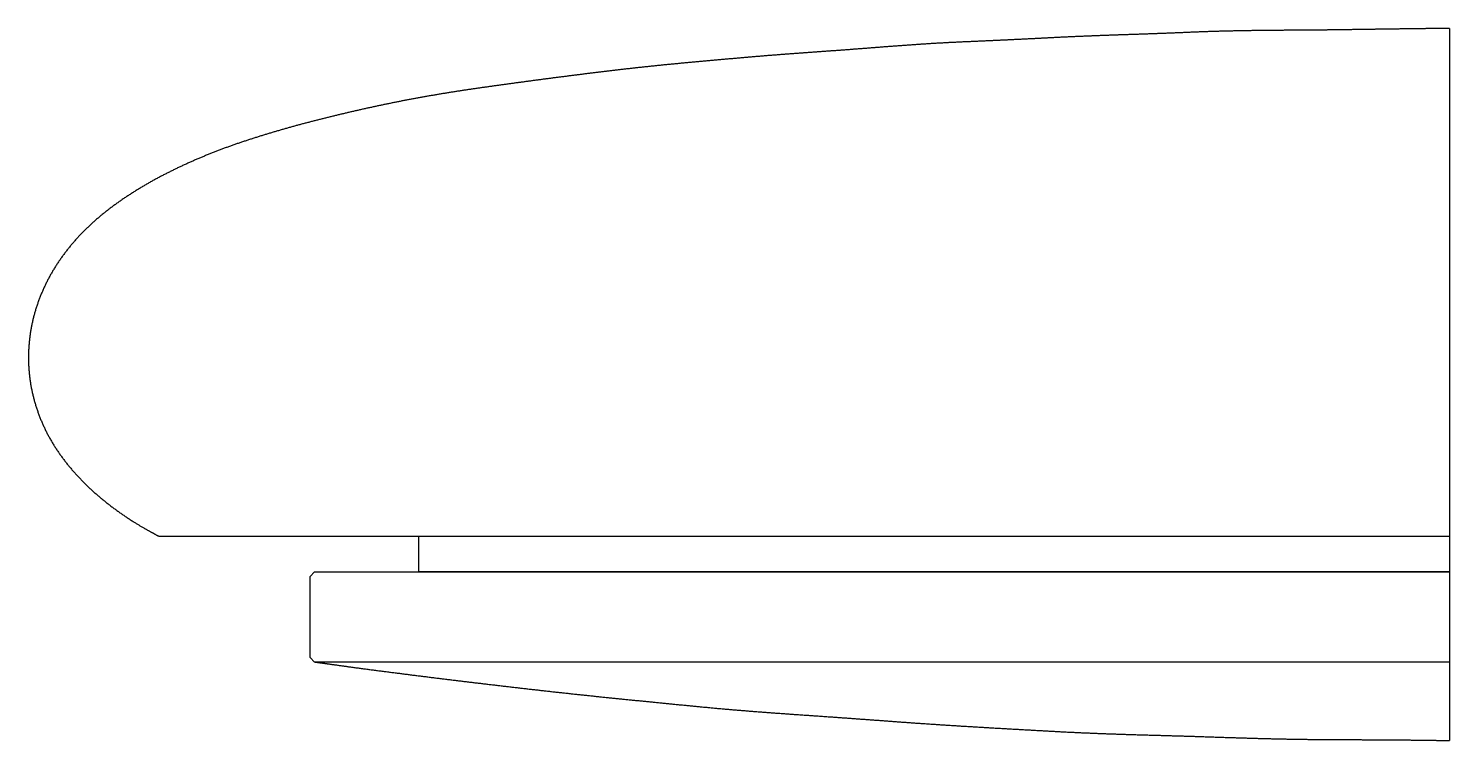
# Model space of a CAD drawing. Header units: millimetres. Extents: x 0 to 15.9, y 0 to 8.
import ezdxf

# ---------------------------------------------------------------- set-up
doc = ezdxf.new("R2010")
doc.units = ezdxf.units.MM
doc.layers.get('0').update_dxf_attribs({"linetype": 'CONTINUOUS'})

msp = doc.modelspace()

# ---------------------------------------------------------------- linework, layer by layer
for p, q in [((15.93, 7.98), (15.93, 0)), ((1.46, 2.29), (4.375, 2.29))]:
    msp.add_line(p, q)
for points in [[(4.375, 2.29), (15.93, 2.29), (15.93, 1.89), (4.375, 1.89)], [(3.205, 1.89), (15.93, 1.89), (15.93, 0.88), (3.205, 0.88), (3.155, 0.93), (3.155, 1.84)]]:
    msp.add_lwpolyline(points, close=True)
for points in [[(15.93, 7.98), (15.897, 7.98), (15.831, 7.979), (15.731, 7.978), (15.598, 7.977), (15.433, 7.975), (15.267, 7.972), (15.101, 7.97), (14.935, 7.968), (14.77, 7.965), (14.604, 7.963), (14.438, 7.961), (14.272, 7.96), (14.106, 7.959), (13.94, 7.958), (13.775, 7.956), (13.609, 7.954), (13.443, 7.95), (13.278, 7.946), (13.112, 7.94), (12.946, 7.933), (12.78, 7.926), (12.615, 7.92), (12.449, 7.914), (12.282, 7.909), (12.117, 7.903), (11.951, 7.897), (11.786, 7.89), (11.621, 7.883), (11.456, 7.875), (11.292, 7.866), (11.128, 7.858), (10.963, 7.85), (10.798, 7.842), (10.632, 7.835), (10.467, 7.828), (10.301, 7.82), (10.134, 7.811), (9.968, 7.8), (9.802, 7.788), (9.636, 7.776), (9.471, 7.763), (9.306, 7.75), (9.142, 7.738), (8.978, 7.726), (8.813, 7.714), (8.649, 7.703), (8.484, 7.69), (8.319, 7.678), (8.153, 7.664), (7.987, 7.65), (7.821, 7.635), (7.656, 7.621), (7.491, 7.606), (7.327, 7.59), (7.163, 7.575), (6.999, 7.558), (6.835, 7.541), (6.67, 7.522), (6.504, 7.503), (6.339, 7.483), (6.173, 7.462), (6.008, 7.441), (5.843, 7.42), (5.679, 7.398), (5.515, 7.376), (5.352, 7.354), (5.188, 7.331), (5.024, 7.308), (4.86, 7.284), (4.696, 7.258), (4.532, 7.231), (4.369, 7.202), (4.206, 7.172), (4.044, 7.139), (3.882, 7.105), (3.72, 7.07), (3.559, 7.032), (3.398, 6.994), (3.238, 6.954), (3.077, 6.912), (2.918, 6.869), (2.758, 6.823), (2.6, 6.775), (2.443, 6.725), (2.286, 6.672), (2.131, 6.615), (1.977, 6.554), (1.825, 6.489), (1.674, 6.42), (1.526, 6.347), (1.379, 6.269), (1.236, 6.185), (1.096, 6.097), (0.959, 6.002), (0.828, 5.901), (0.702, 5.793), (0.583, 5.677), (0.472, 5.554), (0.37, 5.422), (0.278, 5.284), (0.197, 5.138), (0.129, 4.986), (0.073, 4.83), (0.032, 4.669), (0.005, 4.505), (-0.007, 4.339), (-0.004, 4.172), (0.015, 4.006), (0.049, 3.842), (0.098, 3.683), (0.16, 3.528), (0.236, 3.379), (0.324, 3.238), (0.423, 3.104), (0.531, 2.978), (0.647, 2.859), (0.769, 2.748), (0.897, 2.643), (1.031, 2.545), (1.169, 2.453), (1.283, 2.385), (1.371, 2.336), (1.43, 2.305), (1.46, 2.29)], [(3.21, 0.88), (3.249, 0.875), (3.326, 0.864), (3.442, 0.848), (3.597, 0.826), (3.791, 0.8), (3.986, 0.775), (4.181, 0.75), (4.377, 0.725), (4.573, 0.701), (4.768, 0.677), (4.964, 0.653), (5.159, 0.63), (5.354, 0.607), (5.548, 0.585), (5.742, 0.562), (5.936, 0.541), (6.131, 0.52), (6.326, 0.499), (6.522, 0.479), (6.718, 0.459), (6.914, 0.44), (7.11, 0.42), (7.305, 0.401), (7.501, 0.382), (7.697, 0.363), (7.893, 0.346), (8.088, 0.33), (8.285, 0.315), (8.481, 0.301), (8.677, 0.287), (8.873, 0.274), (9.068, 0.26), (9.263, 0.246), (9.458, 0.232), (9.652, 0.218), (9.847, 0.203), (10.042, 0.19), (10.237, 0.177), (10.433, 0.164), (10.629, 0.153), (10.825, 0.141), (11.022, 0.13), (11.218, 0.119), (11.414, 0.108), (11.61, 0.097), (11.806, 0.088), (12.002, 0.08), (12.198, 0.073), (12.393, 0.067), (12.589, 0.061), (12.786, 0.056), (12.982, 0.05), (13.179, 0.044), (13.377, 0.037), (13.574, 0.031), (13.772, 0.025), (13.969, 0.02), (14.166, 0.016), (14.362, 0.013), (14.558, 0.012), (14.754, 0.011), (14.949, 0.01), (15.145, 0.009), (15.341, 0.008), (15.537, 0.006), (15.694, 0.004), (15.812, 0.002), (15.891, 0.001), (15.93, 0)]]:
    msp.add_open_spline(points, degree=5)

doc.saveas('drawing.dxf')
